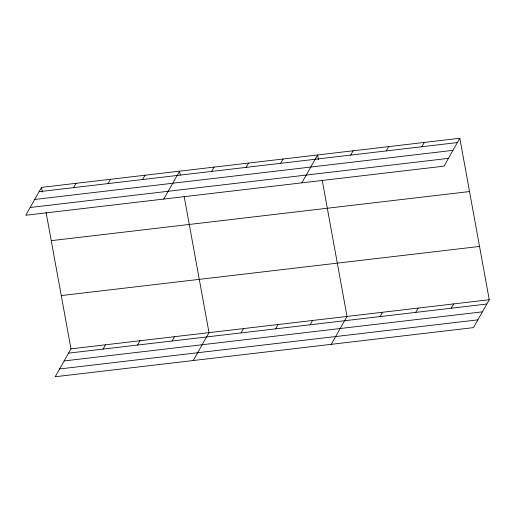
<?xml version="1.0" encoding="UTF-8"?>
<svg xmlns="http://www.w3.org/2000/svg" width="515" height="515" viewBox="0 0 515 515"><rect width="100%" height="100%" fill="white"/><g stroke="black" fill="none" stroke-linecap="round" stroke-linejoin="round"><path stroke-width="0.77" d="M41.528 187.376L25.75 215.264L444.033 166.152L459.811 138.265L41.528 187.376L42.385 192.076M73.6 187.634L76.04 183.327M108.105 183.585L110.545 179.272M142.616 179.529L145.056 175.222M46.099 212.45L70.967 348.848L55.189 376.735L473.472 327.624L489.25 299.736L459.811 138.265M163.783 199.06L179.561 171.167L180.276 175.087M103.039 349.106L105.472 344.799M211.633 171.424L214.073 167.118M137.544 345.05L139.983 340.743M246.144 167.375L248.578 163.068M172.055 341.001L174.488 336.694M280.649 163.319L283.089 159.013M193.222 360.532L209 332.639L184.132 196.247M301.816 182.851L317.594 154.964L318.457 159.663M241.072 332.896L243.505 328.589M350.715 155.092L353.148 150.786M275.577 328.847L278.016 324.534M386.269 150.921L388.703 146.614M310.088 324.791L312.528 320.485M421.824 146.743L424.257 142.436M331.254 344.323L347.033 316.435L322.171 180.038M380.147 316.564L382.587 312.257M415.702 312.393L418.141 308.086M451.256 308.215L453.696 303.908M39.089 191.683L457.378 142.571M34.692 199.466L452.975 150.354M30.153 207.487L448.436 158.369M51.242 240.66L469.526 191.548M61.253 295.565L479.536 246.447M70.967 348.848L489.25 299.736M68.527 353.155L486.81 304.043M64.124 360.938L482.407 311.826M59.592 368.959L477.875 319.841"/></g></svg>
